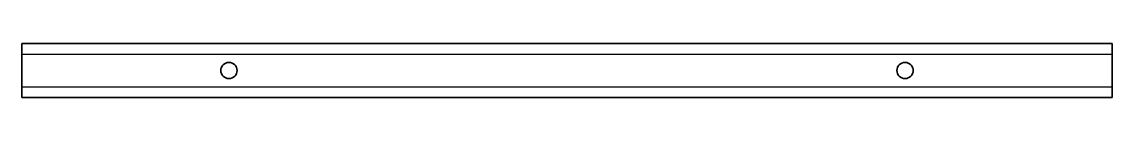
# Model space of a CAD drawing. Header units: millimetres. Extents: x 0 to 600, y 0 to 30.
import ezdxf

# ---------------------------------------------------------------- set-up
doc = ezdxf.new("R2010")
doc.units = ezdxf.units.MM
doc.layers.add('SIMUMAK Visible (ISO)', color=7, linetype='Continuous', lineweight=35)
doc.layers.add('SIMUMAK Visible Narrow (ISO)', color=7, linetype='Continuous', lineweight=25)

# ---------------------------------------------------------------- blocks, each defined once
blk = doc.blocks.new('ISO 30x30x3 00000007_Sheet_5_VIEW68')
at = {"layer": 'SIMUMAK Visible (ISO)'}
for p, q in [((-300, 15), (-300, 9)), ((-300, 15), (300, 15)), ((300, 15), (300, 9)), ((-300, -9), (-300, 9)), ((300, -9), (300, 9)), ((-300, -9), (-300, -15)), ((300, -9), (300, -15)), ((-300, -15), (300, -15))]:
    blk.add_line(p, q, dxfattribs=at)
for centre in [(-186, 0), (186, 0)]:
    blk.add_circle(centre, 4.5, dxfattribs=at)
at = {"layer": 'SIMUMAK Visible Narrow (ISO)'}
for p, q in [((-300, 9), (300, 9)), ((-300, -9), (300, -9))]:
    blk.add_line(p, q, dxfattribs=at)

msp = doc.modelspace()

# ---------------------------------------------------------------- block references
msp.add_blockref('ISO 30x30x3 00000007_Sheet_5_VIEW68', (300, 15))

doc.saveas('drawing.dxf')
